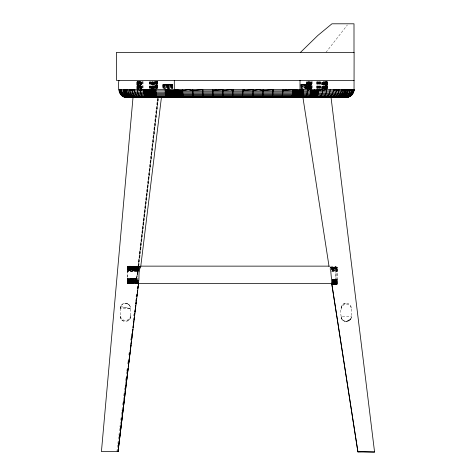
<?xml version="1.0" encoding="UTF-8"?>
<svg xmlns="http://www.w3.org/2000/svg" width="476" height="476" viewBox="0 0 476 476"><rect width="100%" height="100%" fill="white"/><g stroke="black" fill="none" stroke-linecap="round" stroke-linejoin="round"><path stroke-width="0.36" stroke-dasharray="2.38 1.78" d="M138.076 283.416L127.491 283.44L127.491 266.138L140.694 266.209L127.467 266.203L127.324 269.684L138.754 269.684L127.33 268.94L139.075 268.94M332.938 284.398L337.073 284.339L337.109 267.399L329.904 267.137L337.079 267.179L330.659 267.357L337.109 267.399L330.826 267.696L337.139 267.762L330.951 267.958M127.467 266.203L127.491 283.44L138.004 283.357M327.107 88.78L327.083 81.503L327.095 88.78L327.107 81.503L327.048 88.78L326.976 81.503L326.851 88.78L326.905 81.503L326.75 88.78L326.572 81.503L326.357 88.78M127.312 270.38L127.312 271.272L127.675 271.29L139.266 270.838L127.669 270.398L139.426 269.957L127.663 269.529L139.76 268.892L127.651 268.714L139.545 269.529L127.663 269.529L139.331 270.398L127.669 270.398L139.224 271.29L127.312 271.272L138.355 270.868L138.468 270.469L127.312 270.469L138.26 271.272M138.153 283.44L127.461 283.357L137.921 283.22L127.431 283.125L137.731 282.851L127.401 282.744L137.415 282.262L136.547 279.18L127.312 278.287L127.675 278.305L127.52 283.375M137.011 88.78L137.011 81.503L137.046 88.78L137.088 81.503L137.189 88.78L137.314 81.503L137.499 88.78L137.695 81.503L137.927 88.78M137.058 88.78L137.011 81.503M330.606 267.167L337.044 267.113L337.014 284.333L332.325 284.237L336.984 284.101L332.379 283.72L336.954 283.72L332.349 284.101L337.014 284.333M156.497 81.503L156.497 88.78L156.723 81.503L156.896 88.78L157.104 81.503L157.211 88.78L157.336 81.503L157.336 88.78M326.5 88.78L326.697 81.503L326.697 88.78M138.516 88.78L138.207 81.503L137.975 88.78L137.707 81.503L137.707 88.78M326.465 88.78L326.268 81.503L326.018 88.78L325.715 81.503L325.411 88.78M325.834 88.78L326.102 81.503L326.316 88.78L326.268 81.503M139.599 81.503L139.599 88.78L139.569 81.503L139.938 88.78L139.599 81.503L139.236 88.78L138.861 81.503L138.552 88.78L138.593 81.503M156.205 81.503L155.914 88.78L155.593 81.503L155.235 88.78M120.267 308.353C120.16 304.938 123.974 302.236 127.169 303.521C132.286 305.408 130.281 312.423 130.555 316.356C130.858 322.972 119.958 322.912 120.267 316.356L120.577 306.598L130.555 308.353A5.141 5.141 0 0 0 125.408 303.212A5.141 5.141 0 0 0 120.267 308.353L130.555 308.353L120.345 307.46M325.185 88.78L325.507 81.503L325.78 88.78M341.976 319.17L341.131 316.35L351.419 316.344C351.734 322.972 340.828 322.93 341.131 316.35C340.28 311.988 340.054 302.242 347.165 303.283C353.073 304.444 351.407 312.226 351.419 316.344C351.466 319.093 349.027 321.538 346.278 321.49L350.729 318.92M309.108 88.78L309.454 81.503L309.834 88.78M324.697 88.78L325.043 81.503L325.043 88.78M324.448 88.78L324.805 81.503L325.126 88.78M140.009 88.78L140.378 81.503L140.771 88.78L140.414 81.503L140.414 88.78M154.462 88.78L154.831 81.503L155.17 88.78M309.912 88.78L310.287 81.503L310.287 88.78M323.9 88.78L324.281 81.503L324.626 88.78M140.854 88.78L141.247 81.503L141.247 88.78M153.623 88.78L154.022 81.503L154.391 88.78M323.626 88.78L324.013 81.503L324.376 88.78M151.856 88.78L152.261 81.503L152.665 88.78M152.748 88.78L153.153 81.503L153.094 88.935L153.07 81.789M322.764 88.78L323.162 81.503L323.549 88.78M323.049 88.78L323.448 81.503L323.829 88.78M130.555 316.356L130.24 318.111L129.05 319.991M157.52 98.24L136.547 279.18L127.324 280.049L136.695 280.465L127.336 280.864L136.999 281.358L127.354 281.596L136.814 280.864L127.336 280.864L136.606 280.049L127.324 280.049L136.564 279.704L127.312 279.18L136.588 278.734L138.147 271.82L158.258 98.24L136.791 277.841L157.901 98.24M137.463 274.967L158.258 98.24M116.894 451.581L120.178 425.02M120.267 424.283L121.368 415.429M121.457 414.691L122.005 410.264M122.094 409.527L122.552 405.838M122.647 405.1L123.195 400.673M123.284 399.941L124.379 391.088M124.468 390.35L124.926 386.661M125.295 383.71L125.569 381.496M125.658 380.758L126.116 377.069M126.479 374.118L126.753 371.905M126.848 371.167L127.3 367.478M127.758 363.789L127.943 362.313M128.032 361.576L128.49 357.887M128.853 354.935L129.127 352.722M130.132 344.606L130.317 343.137M130.68 340.185L130.864 338.71M131.227 335.758L131.501 333.545M133.054 321.002L133.238 319.527M133.696 315.838L133.875 314.362M135.428 301.82L135.702 299.606M136.071 296.655L136.255 295.18M137.897 281.905L138.076 280.429M335.901 266.138L335.901 283.44L335.937 266.221L329.969 266.138M341.209 307.454C341.607 305.062 343.845 303.182 346.272 303.206M325.983 52.366L347.385 24.966M129.347 319.658L127.169 321.187M350.217 319.652L346.278 321.49L349.58 320.288A5.141 5.141 0 0 0 351.419 316.344M332.504 280.156L336.865 279.263L332.432 279.709L336.865 280.156L332.575 281.024L336.889 281.834L332.545 282.03L336.907 282.571L332.432 283.089L336.931 283.208L332.391 283.482L336.954 283.72M332.349 280.061L337.228 279.281L332.337 279.263M331.736 271.189L337.216 270.422L332.117 270.1M332.236 270.243L337.204 269.612L331.754 269.464M331.153 269.541L337.187 268.886L331.266 268.446M336.865 280.156L332.551 280.596L336.877 281.024L332.575 281.441L336.889 281.834M332.337 279.674L337.228 279.281M331.748 269.315L337.187 268.886L331.522 268.886M332.349 280.56L337.222 280.174L332.337 279.787M332.331 281.405L337.216 281.042L332.349 280.465M332.319 282.994L337.163 283.22L332.427 283.559L337.133 283.732L332.379 283.72L336.984 284.101M167.165 88.637L172.883 88.239M304.289 88.637L311.429 88.137L300.719 87.417L311.429 87.37L300.719 88.09M170.027 88.637L162.881 88.137L172.883 87.465M127.651 280.638L138.742 279.894L127.663 279.894L138.754 280.174L127.651 280.638L138.784 280.638M332.343 270.749L337.216 270.422L331.832 270.398M332.308 282.179L337.204 281.851L332.331 281.506M332.325 282.911L337.181 282.583L332.308 282.274M172.883 88.042L162.881 87.37L172.883 86.739M300.719 87.322L311.429 86.65L300.719 86.037M332.111 269.922L337.204 269.612L331.826 269.612M332.319 282.875L337.181 282.583L332.308 282.583M172.883 87.281L162.881 86.65L172.883 86.079M300.719 86.608L311.429 85.995L300.719 85.466L311.429 85.43L300.719 85.96L311.429 85.995M172.883 86.567L162.881 85.995L172.883 85.501M127.324 269.684L138.974 269.166L127.33 268.94M172.883 85.924L162.881 85.43L172.883 85.031L162.881 84.972L172.883 85.377M300.719 85.4L311.429 84.972L300.719 84.972L311.429 85.43M137.743 283.166L127.574 282.881L138.73 282.673L127.598 282.464L138.808 282.316L127.622 281.941L138.831 281.483L127.639 281.328L138.825 281.328M330.796 267.637L337.109 267.399L330.636 267.328M332.349 280.358L337.222 280.174L332.349 280.174M140.14 267.982L127.633 267.982L140.283 267.655L127.61 267.345L140.61 266.905L127.586 266.834L140.712 266.625L127.556 266.453L140.741 266.316L127.526 266.221L140.551 266.138M139.397 268.25L127.348 268.25L139.498 268.03L127.366 267.637L139.099 267.262L127.389 267.119L139.141 267.119M162.881 84.972L172.883 84.68M300.719 84.954L311.429 84.639L300.719 84.365L311.429 84.365L311.429 89.815M137.177 282.905L127.55 283.19L137.743 283.19M332.313 281.982L337.204 281.851L332.319 281.851M330.737 267.53L337.109 267.399M172.883 84.93L162.881 84.639L172.883 84.46M330.63 267.286L337.079 267.179L329.963 267.113M330.618 267.25L337.079 267.179M330.522 268.327L337.163 268.262L330.957 268.048M331.689 269.648L336.889 269.594M162.881 84.639L172.883 84.371L162.881 84.365L162.881 88.584M311.429 84.365L300.719 84.425L311.429 84.43M127.574 282.881L137.177 282.869M162.881 84.43L172.883 84.43L162.881 84.365M162.881 85.43L172.883 85.43M162.881 85.995L172.883 85.995M162.881 86.65L172.883 86.65M300.719 86.65L311.429 86.65M162.881 87.37L172.883 87.37M162.881 88.137L172.883 88.137M300.719 88.137L311.429 88.137M127.437 266.387L139.522 266.387M127.556 266.453L140.747 266.453M127.413 266.697L139.355 266.697M127.586 266.834L140.64 266.834M127.61 267.345L140.426 267.345M127.366 267.637L139.67 267.637M330.832 267.762L337.139 267.762M330.481 268.262L337.163 268.262M127.651 268.714L139.825 268.714M331.385 268.875L336.907 268.875M331.742 271.284L337.228 271.284L332.343 270.939M136.677 278.287L127.312 278.287L136.588 278.734M127.675 278.305L138.754 278.305M127.312 279.18L138.724 279.109M332.343 281.042L337.216 281.042L332.349 280.667M127.354 281.596L137.1 281.596M127.622 281.941L138.831 281.941M137.403 282.232L127.378 282.232L137.415 282.262M127.598 282.464L138.784 282.464M127.401 282.744L137.677 282.744M127.431 283.125L137.873 283.125M332.349 283.22L337.163 283.22M332.938 283.44L335.937 283.363M332.349 284.101L337.109 284.107M337.073 284.339L332.29 284.333L337.044 284.416M127.461 283.357L137.368 283.416M127.312 270.469L138.355 270.868M300.719 86.691L311.429 87.37M300.719 88.191L307.145 88.637M332.534 282.214L336.907 282.571L332.563 281.834M125.408 303.212L126.301 303.289M332.206 269.886L336.871 270.398M344.517 321.181L342.97 320.288L341.822 318.92M127.169 303.521L129.347 305.051L130.24 306.598M123.653 321.187C121.666 320.473 120.261 318.468 120.267 316.356M322.68 88.78L322.276 81.503L322.276 88.78M321.788 88.78L321.383 81.503L321.383 88.78M311.863 88.78L311.459 81.503L311.459 88.78M310.977 88.78L310.572 81.503L310.572 88.78M151.773 88.78L151.368 81.503L151.38 88.935M142.169 81.503L142.574 88.78M141.681 88.78L141.277 81.503L141.277 88.78M322.972 88.78L322.567 81.503L322.567 88.78M153.546 88.78L153.183 81.503L153.183 88.78M310.108 88.78L309.721 81.503L309.721 88.78M309.037 88.78L308.692 81.503L308.692 88.78M308.329 88.78L308.026 81.503L308.026 88.78M307.907 88.78L307.633 81.503L307.633 88.78M307.722 88.78L307.466 81.503L307.478 88.78M156.437 88.78L156.223 81.503L156.205 88.78M307.163 81.503L307.377 88.78M307.234 88.78L306.836 81.503L306.836 88.78M137.314 81.503L137.487 88.78M326.976 81.503L326.976 88.78M326.572 81.503L326.572 88.78M326.102 81.503L326.102 88.78M325.715 81.503L325.715 88.78M325.507 81.503L325.507 88.78M324.805 81.503L324.805 88.78M324.281 81.503L324.281 88.78M324.013 81.503L324.013 88.78M323.448 81.503L323.448 88.78M323.162 81.503L323.162 88.78M320.241 81.789L320.241 88.935M320.164 81.789L320.164 88.935M320.039 81.789L320.039 88.935M319.866 81.789L319.866 88.935M319.658 81.789L319.658 88.935M319.414 81.789L319.414 88.935M319.14 81.789L319.14 88.935M318.855 81.789L318.855 88.935M318.557 81.789L318.557 88.935M318.26 81.789L318.26 88.935M317.968 81.789L317.968 88.935M317.7 81.789L317.7 88.935M317.456 81.789L317.456 88.935M317.242 81.789L317.242 88.935M317.07 81.789L317.07 88.935M316.945 81.789L316.945 88.935M316.867 81.789L316.867 88.935M312.357 81.503L312.357 88.78M311.548 81.503L311.548 88.78M311.167 81.503L311.167 88.78M310.745 81.503L310.745 88.78M309.971 81.503L309.971 88.78M309.454 81.503L309.454 88.78M309.239 81.503L309.239 88.78M308.93 81.503L308.93 88.78M308.567 81.503L308.567 88.78L308.228 81.503L308.228 88.78M307.085 81.503L307.163 88.78M306.758 81.503L306.627 88.78M157.199 81.503L157.199 88.78M157.116 81.503L157.116 88.78M156.907 81.503L156.735 88.78M155.985 81.503L155.985 88.78M155.569 81.503L155.593 88.78M155.384 81.503L155.384 88.78M154.861 81.503L154.831 88.78M154.706 81.503L154.706 88.78M154.051 81.503L154.051 88.78M153.968 81.503L153.968 88.78M152.867 81.789L152.867 88.935M152.695 81.789L152.695 88.935M152.487 81.789L152.487 88.935M152.261 81.503L152.237 88.935M151.969 81.789L151.969 88.935M151.677 81.789L151.677 88.935M151.082 81.789L151.082 88.935M150.797 81.789L150.797 88.935M150.523 81.789L150.523 88.935M150.279 81.789L150.279 88.935M150.071 81.789L150.071 88.935M149.898 81.789L149.898 88.935M149.773 81.789L149.773 88.935M149.696 81.789L149.696 88.935M143.062 81.503L143.062 88.78M142.259 81.503L142.169 88.78M141.455 81.503L141.455 88.78M140.664 81.503L140.664 88.78M140.378 81.503L140.378 88.78M139.914 81.503L139.914 88.78M139.218 81.503L139.218 88.78M138.861 81.503L138.861 88.78M138.207 81.503L138.224 88.78M138.058 81.503L138.058 88.78M137.695 81.503L137.695 88.78M130.555 315.374A5.141 5.141 0 0 1 127.979 319.824L126.301 320.437A5.141 5.141 0 0 1 120.267 315.374M345.386 321.413A5.141 5.141 0 0 1 341.131 316.35M341.131 309.335A5.141 5.141 0 0 1 346.272 304.188A5.141 5.141 0 0 1 351.419 309.329M157.342 81.503L157.342 88.78L157.342 81.503"/><path stroke-width="0.71" d="M222.786 97.384L222.97 89.506L212.891 90.755L212.909 97.503M127.336 97.503C118.161 97.883 117.846 86.799 118.923 80.361M232.615 97.503L233.044 89.506M243.099 89.506L242.451 97.503M252.268 97.503L252.881 95.158L253.137 89.506L243.093 90.755L244.533 89.506M263.145 89.506L262.823 95.158L262.175 97.384M271.963 97.384L272.724 95.158L273.111 89.506M283.03 89.506L282.583 95.158L281.5 97.503M174.311 97.05L183.153 97.11L174.311 96.676L183.058 96.634L291.943 96.634L300.005 96.176L292.181 95.974L300.005 95.753L303.087 95.158L300.005 94.861L303.289 94.206L300.005 93.921L303.456 93.135L300.005 92.552L303.575 91.975L292.877 90.755L300.005 90.452L292.901 89.506L292.567 94.206L291.425 97.407L301.98 97.407L303.289 94.206L303.676 89.506L300.005 89.928L303.652 90.755L292.811 91.975L174.311 91.969L182.754 93.135L183.367 97.503L165.654 97.384L165.16 89.506L182.719 91.975L182.754 93.135L174.311 92.862M345.921 89.506C346.064 94.093 341.72 98.068 337.157 97.503C342.303 98.193 348.295 95.39 348.111 89.506L344.826 89.506C344.868 93.183 342.161 96.729 338.49 97.384L342.952 97.021L339.781 97.021L341.631 97.384L340.275 97.503M343.803 97.503C348.015 97.568 351.919 93.766 351.645 89.506L350.003 90.892C349.402 94.587 345.987 97.538 342.232 97.503M304.83 97.503C307.478 96.075 307.097 92.112 307.371 89.506M310.977 89.506C310.751 92.183 310.882 96.354 307.924 97.503L347.551 97.384L345.766 97.503M310.929 97.503C314.142 96.586 314.315 92.284 314.487 89.506M318.099 97.503C321.716 97.021 322.74 92.576 322.787 89.506L314.315 91.975L300.005 91.975M321.395 97.503C325.156 97.169 326.601 92.743 326.601 89.506M330.154 89.506C330.195 92.909 328.339 97.282 324.471 97.503M333.426 89.506C333.438 92.766 331.742 96.491 328.363 97.384M330.993 97.384C334.461 96.563 336.413 92.868 336.389 89.506L333.331 90.892L334.818 89.506M332.141 97.503C336.24 97.479 339.12 93.355 339.025 89.506M341.322 89.506C341.417 93.474 338.275 97.515 334.128 97.503M335.8 97.503C339.995 97.538 343.351 93.576 343.261 89.506L341.215 90.892L341.714 89.506M350.122 89.506L350.003 90.892L349.188 89.506L347.992 90.892L345.79 90.987L344.707 90.892L344.172 89.506L343.148 90.892M351.615 90.892L351.734 89.506M352.948 89.506C353.019 93.766 349.253 97.574 344.981 97.503M349.759 96.432L352.686 93.504L353.632 90.892L353.757 89.506L352.823 90.892L353.287 89.506M354.108 80.361L116.441 80.361L116.441 52.366L354.108 52.366L354.037 90.892L352.288 94.647L350.163 96.432L348.497 97.021M133.006 97.503L101.43 451.575L118.096 451.581M138.641 282.798L118.018 451.581L123.355 407.438M123.534 405.968L124.337 399.346M124.516 397.877L124.783 395.669M124.962 394.199L125.759 387.577M125.938 386.107L127.187 375.808M127.366 374.332L127.627 372.131M127.806 370.655L128.074 368.448M128.252 366.978L128.609 364.033M128.788 362.563L129.055 360.356M129.234 358.886L130.031 352.264M130.21 350.794L130.478 348.587M130.656 347.117L130.924 344.91M131.102 343.44L131.37 341.232M131.632 339.025L131.9 336.818M132.078 335.348L132.346 333.14M132.524 331.665L132.792 329.457M133.06 327.25L133.328 325.048M133.506 323.573L133.768 321.365M134.036 319.158L134.214 317.688M134.482 315.481L134.75 313.273M134.928 311.804L135.196 309.596M135.464 307.389L135.642 305.919M135.904 303.712L136.082 302.242M136.35 300.035L136.529 298.565M136.886 295.62L137.064 294.15M137.332 291.943L137.51 290.473M137.778 288.266L138.04 286.058M118.018 451.581L128.133 368.317M128.312 366.847L128.579 364.634M128.758 363.164L129.561 356.53M129.746 355.054L130.013 352.847M130.192 351.371L130.995 344.743M131.174 343.267L131.441 341.06M131.62 339.584L132.429 332.95M132.608 331.48L132.875 329.267M133.054 327.791L133.322 325.584M133.5 324.108L133.768 321.901M133.952 320.425L134.309 317.48M134.488 316.005L134.756 313.797M134.934 312.321L135.737 305.687M135.916 304.218L136.19 302.004M136.368 300.534L136.636 298.321M136.814 296.845L137.171 293.9M137.35 292.425L137.618 290.217M137.796 288.742L138.064 286.534M138.248 285.059L138.516 282.851M138.308 283.375C139.789 278.043 137.838 271.629 140.747 266.453L161.418 97.503M124.236 89.506C123.51 93.701 127.681 97.568 131.769 97.503M125.944 97.384C122.403 96.771 118.905 93.26 119.672 89.506C120.755 93.486 123.581 97.669 128.234 97.503M362.474 451.706L357.875 451.867L374.57 452.033L331.052 97.503M353.632 90.892L354.108 89.506L354.037 90.892L314.434 90.892L310.941 90.755L309.817 89.506L307.341 90.755M141.711 97.503C138.712 97.068 137.85 93.433 137.54 90.892L138.07 89.506L140.557 90.892C140.89 93.231 141.205 96.806 143.936 97.503M132.441 97.503C128.74 97.532 125.521 94.486 124.974 90.892L125.771 89.506C126.461 93.344 128.996 97.562 133.387 97.503M130.817 89.506L129.877 90.892C130.263 94.064 132.602 97.443 136.059 97.503M300.487 52.366L317.855 35.456L331.939 23.8L354.001 23.8L354.001 52.366M344.707 90.892L345.921 89.797L347.992 90.892M320.241 89.506L318.676 90.892C318.367 93.403 317.575 97.039 314.6 97.503M137.743 97.503C134.405 97.366 132.506 93.867 132.167 90.892L134.208 89.506C135.13 92.505 135.696 97.14 139.635 97.503M336.288 90.892L338.585 89.506L338.924 90.892M322.716 90.892L325.59 89.506L326.518 90.892M174.311 94.647L147.155 94.498L144.049 93.504L146.917 92.35L155.938 92.243L156.229 95.634L156.866 97.503L145.84 97.384L144.311 94.647L143.704 89.506L155.89 90.892L155.938 92.243L143.859 92.243L156.009 93.504L144.311 94.647L120.755 94.647M286.278 89.506L283.012 90.755L292.901 89.506M216.437 89.506L212.891 90.755L212.891 89.506M301.98 97.407L300.005 97.503L301.98 97.407L300.005 97.473L300.005 80.361M314.434 90.892L310.828 91.975L353.68 92.243M314.446 90.755L318.742 89.506L318.676 90.892L165.166 90.892L174.311 91.951L165.196 92.243L174.311 93.29L165.237 93.504L174.311 94.331L165.297 94.647L174.311 95.408L165.374 95.634L183.058 96.634L174.311 95.974L313.018 95.974L317.26 95.634L313.446 95.158L174.311 95.081L182.963 95.974L174.311 95.73M347.153 97.384L348.896 97.021L308.865 97.11M314.273 92.243L310.644 93.135L314.011 93.504L353.091 93.504M253.125 90.755L258.522 89.506L263.127 90.755L272.445 89.506L273.093 90.755M174.311 90.267L182.689 90.755L188.323 89.506L192.744 90.755L202.371 89.506L202.812 90.755L203.02 97.384M174.311 93.707L182.814 94.206L174.311 93.135L314.1 93.135L318.492 92.243L314.315 91.975M314.011 93.504L310.394 94.206L313.654 94.647L352.288 94.647M222.964 90.755L230.497 89.506L233.038 90.755M174.311 94.361L182.885 95.158L174.311 94.206L313.809 94.206L318.188 93.504L314.1 93.135M313.654 94.647L310.084 95.158L313.214 95.634L351.3 95.634M155.89 90.892L143.746 90.892L146.816 89.714L155.878 89.506L155.89 90.892L146.9 92.154L143.746 90.892L142.306 89.506L140.557 90.892L140.503 89.506M300.005 93.617L303.456 93.135M313.446 95.158L317.772 94.647L313.809 94.206M313.214 95.634L309.721 95.974L312.708 96.432L350.163 96.432M300.005 91.106L303.652 90.755M125.497 97.384L308.4 97.407L316.016 97.021L312.542 96.634L300.005 96.634M156.372 96.432L145.406 97.021L156.693 97.384L146.293 97.503L145.84 97.384L156.527 97.021L147.804 96.937L144.996 96.432L156.229 95.634L144.627 95.634L147.554 96.283L156.372 96.432L144.996 96.432M312.708 96.432L309.311 96.634L312.143 97.021M312.542 96.634L316.671 96.432L313.018 95.974M174.311 80.361L174.311 97.503L165.654 97.384L167.094 97.336M174.311 97.384L165.553 97.021L174.311 96.86L165.458 96.432L174.311 96.17M165.297 94.647L174.311 94.498M165.458 96.432L174.311 96.283M291.425 97.407L300.005 97.033L315.32 97.384M300.005 97.384L291.128 97.503L294.275 97.348M144.049 93.504L156.009 93.504M165.755 97.503L183.367 97.503M165.196 92.243L174.311 92.154M291.151 97.503L302.29 97.11L174.311 97.11L183.26 97.407L165.553 97.021L174.311 97.306M308.4 97.407L311.542 97.384M118.887 89.506L354.162 89.506M119.006 90.892L174.311 90.892M119.369 92.243L174.311 92.243M119.958 93.504L174.311 93.504M121.743 95.634L174.311 95.634M122.885 96.432L174.311 96.432M124.147 97.021L174.311 97.021M126.884 97.503L346.159 97.503M302.938 97.503L329.071 266.536M140.842 266.138L329.231 266.138M138.647 283.363L332.224 283.363M362.319 451.706L374.57 452.033M300.005 96.658L291.943 96.634L300.005 97.033L302.581 96.634L300.005 96.551L302.849 95.974L292.389 95.158L300.005 94.391L292.567 94.206L300.005 93.808L292.71 93.135L300.005 92.981L292.811 91.975L300.005 92.094M179.137 97.342L183.272 97.384M165.654 97.384L174.311 97.485M131.376 97.503C127.11 97.574 123.344 93.766 123.415 89.506M129.579 97.503C125.027 97.634 121.987 93.588 121.172 89.506L120.368 90.892L120.244 89.506M174.311 91.213L182.719 91.975L182.683 89.506M134.601 97.503C130.519 97.473 127.705 93.326 127.8 89.506M174.311 89.506L182.689 90.755M148.381 97.503L147.352 95.545L146.81 89.506M330.106 268.886L330.392 269.422M193.137 97.384L192.738 89.506M331.95 284.107L330.659 270.005M331.754 283.607L357.91 451.885L331.629 282.958M121.606 89.506L121.725 90.892M119.339 89.506L119.458 90.892M123.944 89.506L124.063 90.892L124.861 89.506L124.974 90.892M126.152 89.506L126.259 90.892M129.781 89.506L129.877 90.892L132.078 89.506L132.167 90.892M134.654 89.506L134.732 90.892M137.475 89.506L137.54 90.892M202.812 89.506L202.812 90.755M340.989 96.432L340.959 96.955L344.19 96.432L340.989 96.432M345.386 92.427L343.797 93.504L344.213 94.504L346.278 94.647L343.029 94.647L347.063 93.504L344.362 92.243L347.641 92.243L345.386 92.427M345.314 95.634L342.256 96.289L342.083 95.634L345.314 95.634M156.104 94.647L147.352 95.545L144.311 94.647L156.104 94.647"/></g></svg>
